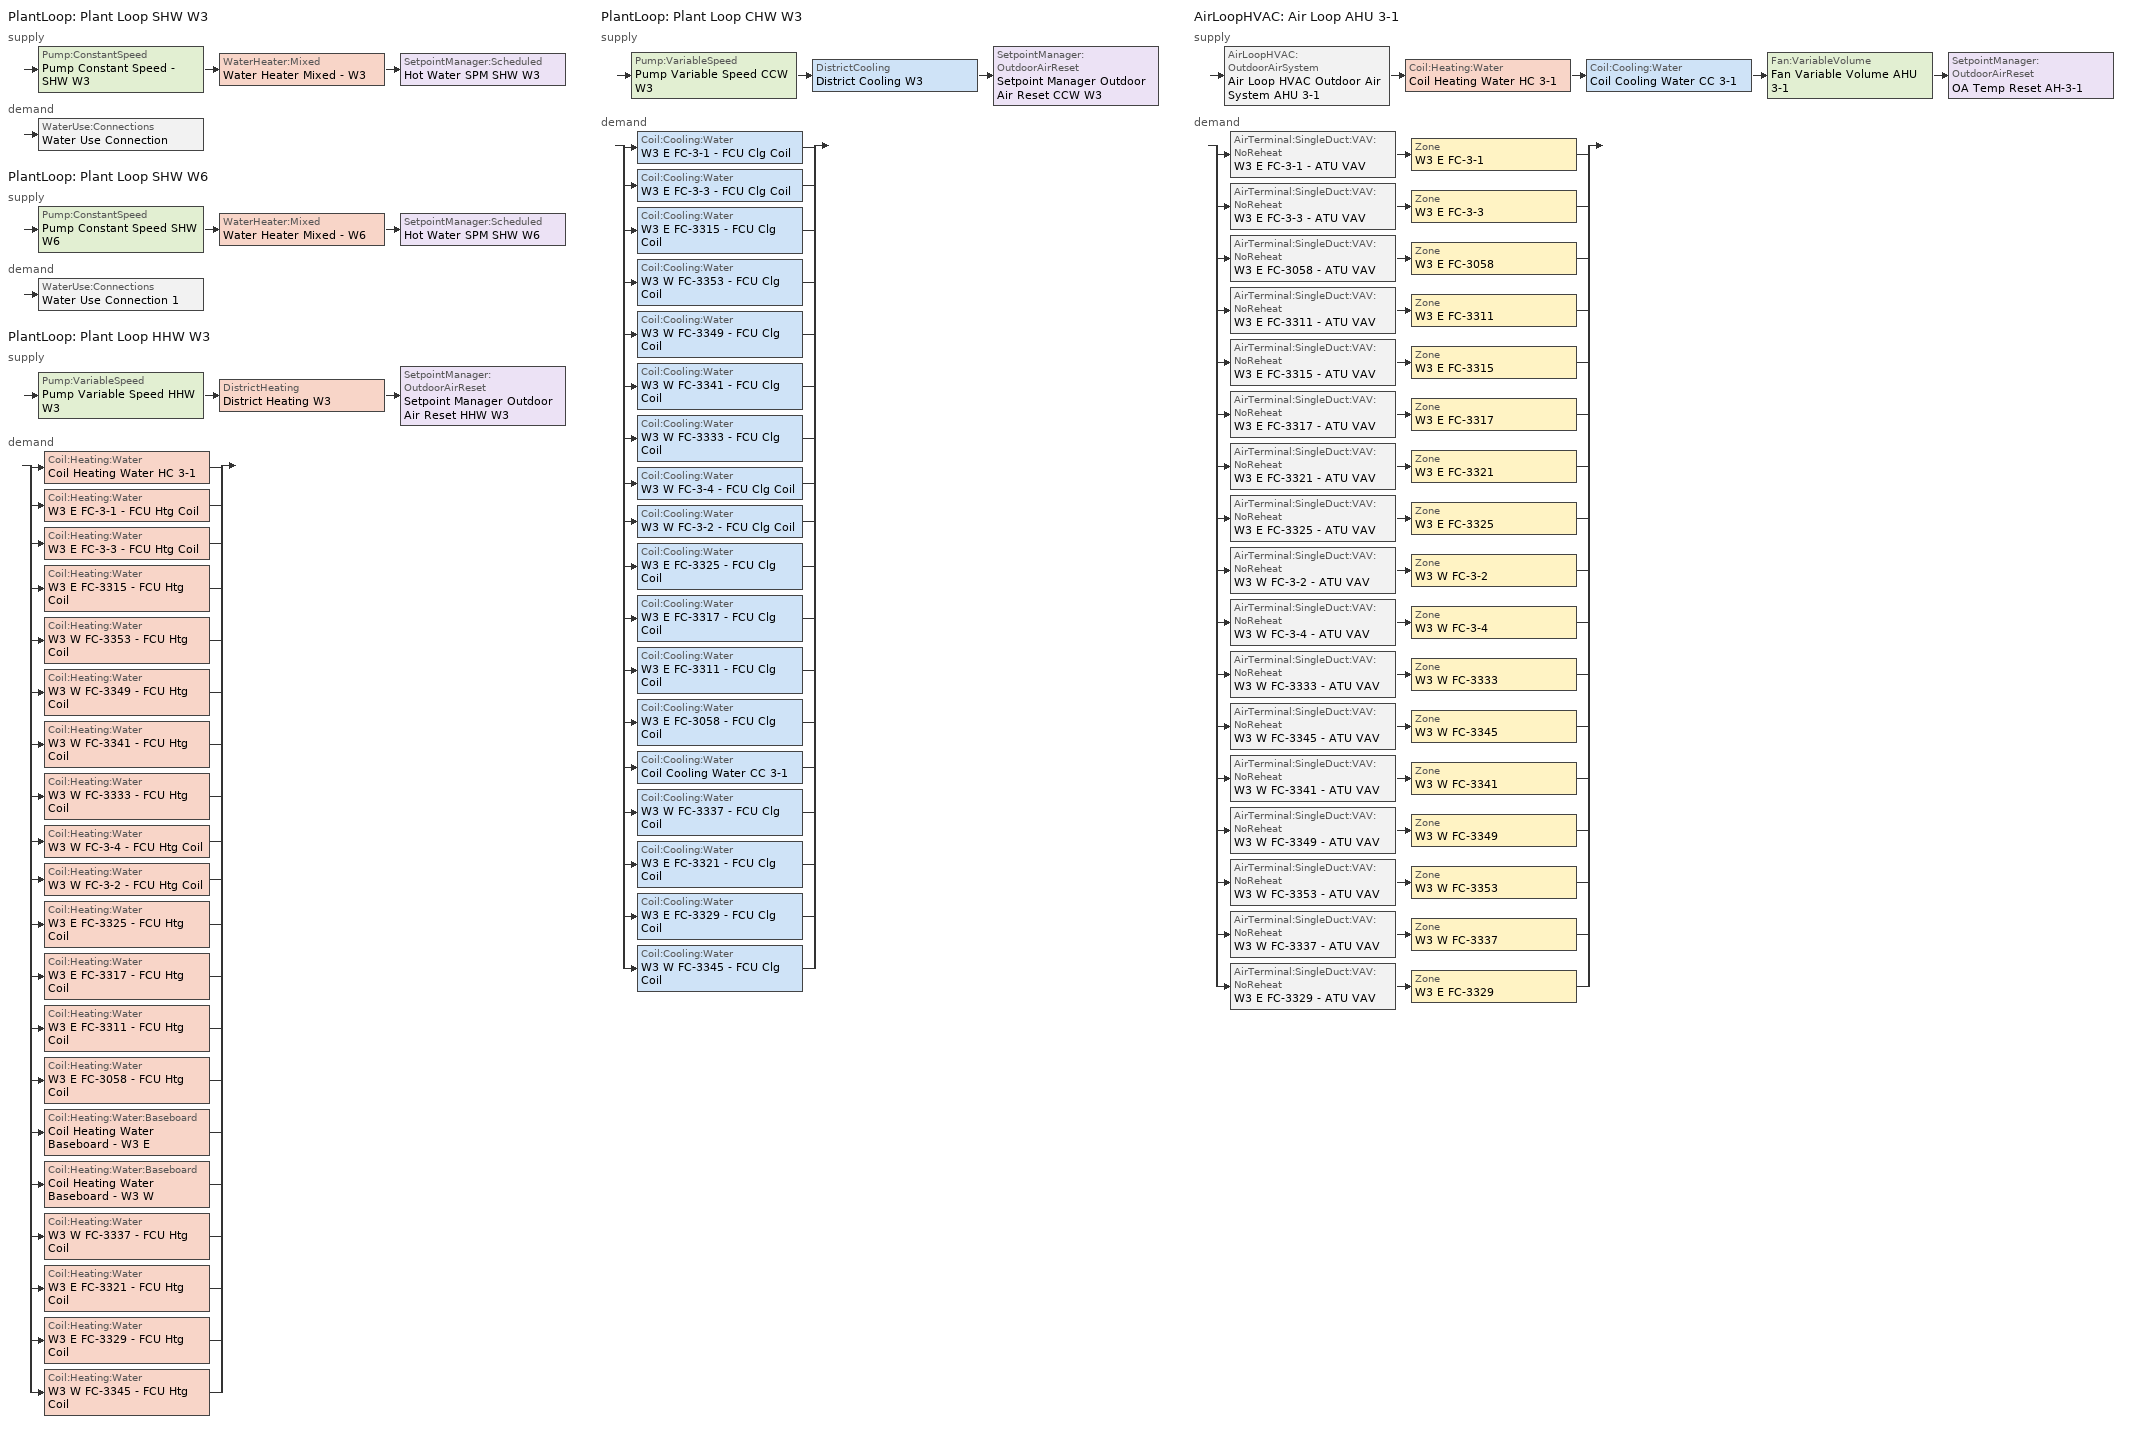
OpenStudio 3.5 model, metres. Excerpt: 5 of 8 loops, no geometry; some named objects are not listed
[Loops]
PlantLoop 'Plant Loop SHW W3'
 supply: Pump:ConstantSpeed 'Pump Constant Speed - SHW W3' > WaterHeater:Mixed 'Water Heater Mixed - W3' > SetpointManager:Scheduled 'Hot Water SPM SHW W3'
 demand: WaterUse:Connections 'Water Use Connection'
PlantLoop 'Plant Loop SHW W6'
 supply: Pump:ConstantSpeed 'Pump Constant Speed SHW W6' > WaterHeater:Mixed 'Water Heater Mixed - W6' > SetpointManager:Scheduled 'Hot Water SPM SHW W6'
 demand: WaterUse:Connections 'Water Use Connection 1'
PlantLoop 'Plant Loop HHW W3'
 supply: Pump:VariableSpeed 'Pump Variable Speed HHW W3' > DistrictHeating 'District Heating W3' > SetpointManager:OutdoorAirReset 'Setpoint Manager Outdoor Air Reset HHW W3'
 demand: split
  | Coil:Heating:Water 'Coil Heating Water HC 3-1'
  | Coil:Heating:Water 'W3 E FC-3-1 - FCU Htg Coil'
  | Coil:Heating:Water 'W3 E FC-3-3 - FCU Htg Coil'
  | Coil:Heating:Water 'W3 E FC-3315 - FCU Htg Coil'
  | Coil:Heating:Water 'W3 W FC-3353 - FCU Htg Coil'
  | Coil:Heating:Water 'W3 W FC-3349 - FCU Htg Coil'
  | Coil:Heating:Water 'W3 W FC-3341 - FCU Htg Coil'
  | Coil:Heating:Water 'W3 W FC-3333 - FCU Htg Coil'
  | Coil:Heating:Water 'W3 W FC-3-4 - FCU Htg Coil'
  | Coil:Heating:Water 'W3 W FC-3-2 - FCU Htg Coil'
  | Coil:Heating:Water 'W3 E FC-3325 - FCU Htg Coil'
  | Coil:Heating:Water 'W3 E FC-3317 - FCU Htg Coil'
  | Coil:Heating:Water 'W3 E FC-3311 - FCU Htg Coil'
  | Coil:Heating:Water 'W3 E FC-3058 - FCU Htg Coil'
  | Coil:Heating:Water:Baseboard 'Coil Heating Water Baseboard - W3 E'
  | Coil:Heating:Water:Baseboard 'Coil Heating Water Baseboard - W3 W'
  | Coil:Heating:Water 'W3 W FC-3337 - FCU Htg Coil'
  | Coil:Heating:Water 'W3 E FC-3321 - FCU Htg Coil'
  | Coil:Heating:Water 'W3 E FC-3329 - FCU Htg Coil'
  | Coil:Heating:Water 'W3 W FC-3345 - FCU Htg Coil'
PlantLoop 'Plant Loop CHW W3'
 supply: Pump:VariableSpeed 'Pump Variable Speed CCW W3' > DistrictCooling 'District Cooling W3' > SetpointManager:OutdoorAirReset 'Setpoint Manager Outdoor Air Reset CCW W3'
 demand: split
  | Coil:Cooling:Water 'W3 E FC-3-1 - FCU Clg Coil'
  | Coil:Cooling:Water 'W3 E FC-3-3 - FCU Clg Coil'
  | Coil:Cooling:Water 'W3 E FC-3315 - FCU Clg Coil'
  | Coil:Cooling:Water 'W3 W FC-3353 - FCU Clg Coil'
  | Coil:Cooling:Water 'W3 W FC-3349 - FCU Clg Coil'
  | Coil:Cooling:Water 'W3 W FC-3341 - FCU Clg Coil'
  | Coil:Cooling:Water 'W3 W FC-3333 - FCU Clg Coil'
  | Coil:Cooling:Water 'W3 W FC-3-4 - FCU Clg Coil'
  | Coil:Cooling:Water 'W3 W FC-3-2 - FCU Clg Coil'
  | Coil:Cooling:Water 'W3 E FC-3325 - FCU Clg Coil'
  | Coil:Cooling:Water 'W3 E FC-3317 - FCU Clg Coil'
  | Coil:Cooling:Water 'W3 E FC-3311 - FCU Clg Coil'
  | Coil:Cooling:Water 'W3 E FC-3058 - FCU Clg Coil'
  | Coil:Cooling:Water 'Coil Cooling Water CC 3-1'
  | Coil:Cooling:Water 'W3 W FC-3337 - FCU Clg Coil'
  | Coil:Cooling:Water 'W3 E FC-3321 - FCU Clg Coil'
  | Coil:Cooling:Water 'W3 E FC-3329 - FCU Clg Coil'
  | Coil:Cooling:Water 'W3 W FC-3345 - FCU Clg Coil'
AirLoopHVAC 'Air Loop AHU 3-1'
 supply: AirLoopHVAC:OutdoorAirSystem 'Air Loop HVAC Outdoor Air System AHU 3-1' > Coil:Heating:Water 'Coil Heating Water HC 3-1' > Coil:Cooling:Water 'Coil Cooling Water CC 3-1' > Fan:VariableVolume 'Fan Variable Volume AHU 3-1' > SetpointManager:OutdoorAirReset 'OA Temp Reset AH-3-1'
 demand: split
  | AirTerminal:SingleDuct:VAV:NoReheat 'W3 E FC-3-1 - ATU VAV' > Zone 'W3 E FC-3-1'
  | AirTerminal:SingleDuct:VAV:NoReheat 'W3 E FC-3-3 - ATU VAV' > Zone 'W3 E FC-3-3'
  | AirTerminal:SingleDuct:VAV:NoReheat 'W3 E FC-3058 - ATU VAV' > Zone 'W3 E FC-3058'
  | AirTerminal:SingleDuct:VAV:NoReheat 'W3 E FC-3311 - ATU VAV' > Zone 'W3 E FC-3311'
  | AirTerminal:SingleDuct:VAV:NoReheat 'W3 E FC-3315 - ATU VAV' > Zone 'W3 E FC-3315'
  | AirTerminal:SingleDuct:VAV:NoReheat 'W3 E FC-3317 - ATU VAV' > Zone 'W3 E FC-3317'
  | AirTerminal:SingleDuct:VAV:NoReheat 'W3 E FC-3321 - ATU VAV' > Zone 'W3 E FC-3321'
  | AirTerminal:SingleDuct:VAV:NoReheat 'W3 E FC-3325 - ATU VAV' > Zone 'W3 E FC-3325'
  | AirTerminal:SingleDuct:VAV:NoReheat 'W3 W FC-3-2 - ATU VAV' > Zone 'W3 W FC-3-2'
  | AirTerminal:SingleDuct:VAV:NoReheat 'W3 W FC-3-4 - ATU VAV' > Zone 'W3 W FC-3-4'
  | AirTerminal:SingleDuct:VAV:NoReheat 'W3 W FC-3333 - ATU VAV' > Zone 'W3 W FC-3333'
  | AirTerminal:SingleDuct:VAV:NoReheat 'W3 W FC-3345 - ATU VAV' > Zone 'W3 W FC-3345'
  | AirTerminal:SingleDuct:VAV:NoReheat 'W3 W FC-3341 - ATU VAV' > Zone 'W3 W FC-3341'
  | AirTerminal:SingleDuct:VAV:NoReheat 'W3 W FC-3349 - ATU VAV' > Zone 'W3 W FC-3349'
  | AirTerminal:SingleDuct:VAV:NoReheat 'W3 W FC-3353 - ATU VAV' > Zone 'W3 W FC-3353'
  | AirTerminal:SingleDuct:VAV:NoReheat 'W3 W FC-3337 - ATU VAV' > Zone 'W3 W FC-3337'
  | AirTerminal:SingleDuct:VAV:NoReheat 'W3 E FC-3329 - ATU VAV' > Zone 'W3 E FC-3329'
[Sizing:Zone] Zone Cooling Design Supply Air Temperature Input Method=SupplyAirTemperature; Zone Cooling Design Supply Air Temperature {C}=11.1111; Zone Cooling Design Supply Air Temperature Difference {deltaC}=11.11; Zone Heating Design Supply Air Temperature Input Method=SupplyAirTemperature; Zone Heating Design Supply Air Temperature {C}=31.1111; Zone Heating Design Supply Air Temperature Difference {deltaC}=11.11; Zone Cooling Design Supply Air Humidity Ratio {kg-H2O/kg-air}=0.0085; Zone Heating Design Supply Air Humidity Ratio {kg-H2O/kg-air}=0.008; Heating Design Air Flow Method=DesignDay; Account for Dedicated Outdoor Air System=No; Dedicated Outdoor Air System Control Strategy=NeutralSupplyAir; Dedicated Outdoor Air Low Setpoint Temperature for Design {C}=Autosize; Dedicated Outdoor Air High Setpoint Temperature for Design {C}=Autosize; Zone Load Sizing Method=Sensible Load Only No Latent Load; Zone Latent Cooling Design Supply Air Humidity Ratio Input Method=HumidityRatioDifference; Zone Cooling Design Supply Air Humidity Ratio Difference {kgWater/kgDryAir}=0.005; Zone Latent Heating Design Supply Air Humidity Ratio Input Method=HumidityRatioDifference; Zone Humidification Design Supply Air Humidity Ratio Difference {kgWater/kgDryAir}=0.005
Name | Zone Heating Sizing Factor | Cooling Design Air Flow Method
W3 E FC-3-1; W3 E FC-3311; W3 E FC-3-3; W3 E FC-3315; W3 E FC-3321; W3 E FC-3325; W3 W FC-3333; W3 W FC-3341; W3 W FC-3349; W3 W FC-3-4; W3 W FC-3353; W3 W FC-3-2; W6 E Basement; W3 E FC-3058
W3 E FC-3317; W3 W FC-3345 | 1
W3 W FC-3337 | 1 | DesignDay
W3 E FC-3329 |  | DesignDay
[Zone equipment]
W3 E FC-3-1: W3 E FC-3-1 - FCU, Convective Baseboard - W3 E, Fan Zone Exhaust EF 3-5 Restroom, W3 E FC-3-1 - ATU VAV
W3 E FC-3311: W3 E FC-3311 - FCU, W3 E FC-3311 - ATU VAV
W3 E FC-3-3: W3 E FC-3-3 - FCU, W3 E FC-3-3 - ATU VAV
W3 E FC-3315: W3 E FC-3315 - FCU, W3 E FC-3315 - ATU VAV
W3 E FC-3317: W3 E FC-3317 - FCU, W3 E FC-3317 - ATU VAV
W3 E FC-3321: W3 E FC-3321 - FCU, W3 E FC-3321 - ATU VAV, Fan Zone Exhaust BIBO 3321 Lab
W3 E FC-3325: W3 E FC-3325 - FCU, W3 E FC-3325 - ATU VAV
W3 W FC-3333: W3 W FC-3333 - FCU, W3 W FC-3333 - ATU VAV
W3 W FC-3345: W3 W FC-3345 - FCU, W3 W FC-3345 - ATU VAV
W3 W FC-3341: W3 W FC-3341 - FCU, W3 W FC-3341 - ATU VAV
W3 W FC-3349: W3 W FC-3349 - FCU, W3 W FC-3349 - ATU VAV, Fan Zone Exhaust BIBO 3349 Lab
W3 W FC-3-4: W3 W FC-3-4 - FCU, W3 W FC-3-4 - ATU VAV
W3 W FC-3353: W3 W FC-3353 - FCU, W3 W FC-3353 - ATU VAV
W3 W FC-3-2: W3 W FC-3-2 - FCU, Convective Baseboard - W3 W, W3 W FC-3-2 - ATU VAV
W6 E Basement: W6 E Basement - FCU, Fan Zone Exhaust EF-6-5 Basement, W6 E Basement - ATU VAV
W3 E FC-3058: W3 E FC-3058 - FCU, W3 E FC-3058 - ATU VAV
W3 W FC-3337: W3 W FC-3337 - FCU, W3 W FC-3337 - ATU VAV, Fan Zone Exhaust BIBO 3337 Lab
W3 E FC-3329: W3 E FC-3329 - FCU, W3 E FC-3329 - ATU VAV
[WaterUse:Equipment:Definition] Peak Flow Rate {m3/s}=1.04099e-05
DOE Ref Bldg - Med Office - Wing 3; DOE Ref Bldg - Med Office - Wing 6
[WaterUse:Connections]
Name | Water Use Equipment Name 1
Water Use Connection | Water Use Equipment - W3
Water Use Connection 1 | Water Use Equipment - W6
[WaterUse:Equipment] Flow Rate Fraction Schedule=Medium Office Bldg Occ
Name | Water Use Equipment Definition | Space
Water Use Equipment - W3 | DOE Ref Bldg - Med Office - Wing 3 | W3 E Restrooms
Water Use Equipment - W6 | DOE Ref Bldg - Med Office - Wing 6 | W6 W Restrooms
[PlantLoop] Glycol Concentration=0; Plant Loop Volume {m3}=Autocalculate; Load Distribution Scheme=Optimal
Plant Loop SHW W3; Plant Loop SHW W6: 
Plant Loop HHW W3: Fluid Type=Water
Plant Loop CHW W3: Maximum Loop Temperature {C}=15.5556; Minimum Loop Temperature {C}=4.44444
[Sizing:Plant] Sizing Option=NonCoincident; Zone Timesteps in Averaging Window=1; Coincident Sizing Factor Mode=None
Name | Loop Type | Design Loop Exit Temperature {C} | Loop Design Temperature Difference {deltaC}
Plant Loop SHW W3; Plant Loop SHW W6 | Heating | 48.8889 | 41.6667
Plant Loop HHW W3 | Heating | 71.1111 | 13.8889
Plant Loop CHW W3 | Cooling | 6.66667 | 8.88889
[WaterHeater:Mixed] Tank Volume {m3}=0.662447; Setpoint Temperature Schedule=Water Heater Setpoint Temperature 120F; Deadband Temperature Difference {deltaC}=2; Maximum Temperature Limit {C}=82.22; Heater Control Type=Cycle; Heater Maximum Capacity {W}=53997.8; Heater Fuel Type=Electricity; Heater Thermal Efficiency=1; Off Cycle Parasitic Fuel Consumption Rate {W}=141.553; Off Cycle Parasitic Fuel Type=Electricity; Off Cycle Parasitic Heat Fraction to Tank=0.8; On Cycle Parasitic Fuel Type=Electricity; Ambient Temperature Indicator=ThermalZone; Off Cycle Loss Coefficient to Ambient Temperature {W/K}=6; On Cycle Loss Coefficient to Ambient Temperature {W/K}=6; Use Side Effectiveness=1; Source Side Effectiveness=1; Use Side Design Flow Rate {m3/s}=autosize; Source Side Design Flow Rate {m3/s}=autosize; Indirect Water Heating Recovery Time {hr}=1.5; Source Side Flow Control Mode=IndirectHeatPrimarySetpoint
Name | Heater Minimum Capacity {W} | Ambient Temperature Thermal Zone | Heater Ignition Minimum Flow Rate {m3/s} | Ambient Temperature Schedule
Water Heater Mixed - W3 | 0 | W3 E FC-3311
Water Heater Mixed - W6 |  | W6 E Basement | 0 | Water Heater Ambient Temperature
[WaterHeater:Sizing] Design Mode=PeakDraw; Time Storage Can Meet Peak Draw {hr}=0.538503; Time for Tank Recovery {hr}=0; Nominal Tank Volume for Autosizing Plant Connections {m3}=1
Water Heater Mixed - W3; Water Heater Mixed - W6
[Pump:ConstantSpeed] Rated Pump Head {Pa}=47825.1; Rated Power Consumption {W}=autosize; Fraction of Motor Inefficiencies to Fluid Stream=0; Pump Control Type=Intermittent; Design Power Sizing Method=PowerPerFlowPerPressure; Design Electric Power per Unit Flow Rate {W/(m3/s)}=348701.1; Design Shaft Power per Unit Flow Rate per Unit Head {W-s/m3-Pa}=1.28205
Name | Rated Flow Rate {m3/s} | Motor Efficiency
Pump Constant Speed SHW W6 | 0.000630902 | 0.66
Pump Constant Speed - SHW W3 | 0.000315451 | 0.64
[SetpointManager:Scheduled] Control Variable=Temperature; Schedule=Water Use Equipment Target Temp 110F
Hot Water SPM SHW W3; Hot Water SPM SHW W6
[AirLoopHVAC]
Air Loop AHU 3-1: Availability Schedule=Always On Discrete; Design Supply Air Flow Rate {m3/s}=Autosize; Design Return Air Flow Fraction of Supply Air Flow=1
[Sizing:System]
Air Loop AHU 3-1: Type of Load to Size On=VentilationRequirement; Design Outdoor Air Flow Rate {m3/s}=Autosize; Central Heating Maximum System Air Flow Ratio=0.25; Preheat Design Temperature {C}=7; Preheat Design Humidity Ratio {kg-H2O/kg-Air}=0.008; Precool Design Temperature {C}=12.8; Precool Design Humidity Ratio {kg-H2O/kg-Air}=0.008; Central Cooling Design Supply Air Temperature {C}=12.8; Central Heating Design Supply Air Temperature {C}=16.7; Sizing Option=NonCoincident; 100% Outdoor Air in Cooling=Yes; 100% Outdoor Air in Heating=Yes; Central Cooling Design Supply Air Humidity Ratio {kg-H2O/kg-Air}=0.0085; Central Heating Design Supply Air Humidity Ratio {kg-H2O/kg-Air}=0.008; Cooling Design Air Flow Method=DesignDay; Cooling Design Air Flow Rate {m3/s}=0; Heating Design Air Flow Method=DesignDay; Heating Design Air Flow Rate {m3/s}=0; System Outdoor Air Method=Standard62.1VentilationRateProcedure; Zone Maximum Outdoor Air Fraction=1; Cooling Supply Air Flow Rate Per Floor Area {m3/s-m2}=0.00996765; Cooling Fraction of Autosized Cooling Supply Air Flow Rate=1; Cooling Supply Air Flow Rate Per Unit Cooling Capacity {m3/s-W}=3.94755e-05; Heating Supply Air Flow Rate Per Floor Area {m3/s-m2}=0.00996765; Heating Fraction of Autosized Heating Supply Air Flow Rate=1; Heating Fraction of Autosized Cooling Supply Air Flow Rate=1; Heating Supply Air Flow Rate Per Unit Heating Capacity {m3/s-W}=3.15882e-05; Cooling Design Capacity Method=CoolingDesignCapacity; Cooling Design Capacity {W}=Autosize; Cooling Design Capacity Per Floor Area {W/m2}=234.7; Fraction of Autosized Cooling Design Capacity=1; Heating Design Capacity Method=HeatingDesignCapacity; Heating Design Capacity {W}=Autosize; Heating Design Capacity Per Floor Area {W/m2}=157; Fraction of Autosized Heating Design Capacity=1; Central Cooling Capacity Control Method=OnOff
[Coil:Cooling:Water] Design Water Flow Rate {m3/s}=Autosize; Design Inlet Water Temperature {C}=6.66667
Name | Availability Schedule | Design Air Flow Rate {m3/s} | Design Inlet Air Temperature {C} | Design Outlet Air Temperature {C} | Type of Analysis
Coil Cooling Water CC 3-1 | Always On Discrete | 9.43895 | 40.5556 | 10.5556 | SimpleAnalysis
W3 E FC-3-1 - FCU Clg Coil; W3 E FC-3-3 - FCU Clg Coil; W3 E FC-3311 - FCU Clg Coil; W3 W FC-3-4 - FCU Clg Coil; W3 W FC-3353 - FCU Clg Coil | Always On Discrete | Autosize | 23.8889 | 15.5556
W3 E FC-3315 - FCU Clg Coil | Always On Discrete | Autosize | 26.6667 | 15.5556
W3 E FC-3317 - FCU Clg Coil; W3 E FC-3325 - FCU Clg Coil; W3 W FC-3333 - FCU Clg Coil; W3 W FC-3341 - FCU Clg Coil; W3 W FC-3349 - FCU Clg Coil; W3 W FC-3337 - FCU Clg Coil | Always On Discrete | Autosize | 22.2222 | 15.5556
W3 W FC-3-2 - FCU Clg Coil | Always On Discrete | Autosize | 25.2778 | 13.6111
W3 E FC-3058 - FCU Clg Coil | Always On Discrete | Autosize | 26.6667 | 11.6667
W3 E FC-3321 - FCU Clg Coil | Always On Discrete 4 | Autosize | 22.2222 | 15.5556
W3 E FC-3329 - FCU Clg Coil | Always On Discrete 8 | Autosize | 22.2222 | 15.5556
W3 W FC-3345 - FCU Clg Coil | Always On Discrete 12 | Autosize | 22.2222 | 15.5556
[Coil:Heating:Water] Maximum Water Flow Rate {m3/s}=Autosize; Performance Input Method=NominalCapacity; Rated Inlet Water Temperature {C}=71.1111; Rated Outlet Water Temperature {C}=57.2222
Name | Availability Schedule | U-Factor Times Area Value {W/K} | Rated Capacity {W} | Rated Inlet Air Temperature {C} | Rated Outlet Air Temperature {C} | Rated Ratio for Air and Water Convection
Coil Heating Water HC 3-1 | Always On Discrete | Autosize | 250576 | -13.8889 | 12.7778 | 0.5
W3 E FC-3-1 - FCU Htg Coil | Always On Discrete | Autosize | 23445.7 | 15.5556 | 26.6667 | 0.5
W3 E FC-3-3 - FCU Htg Coil; W3 W FC-3-2 - FCU Htg Coil; W3 W FC-3-4 - FCU Htg Coil | Always On Discrete |  | 23445.7 | 15.5556 | 26.6667
W3 E FC-3311 - FCU Htg Coil | Always On Discrete | Autosize | 7033.71 | 15.5556 | 26.6667 | 0.5
W3 E FC-3315 - FCU Htg Coil; W3 E FC-3058 - FCU Htg Coil | Coil Heating Water OFF |  | 0 | 15.5556 | 26.6667
W3 E FC-3317 - FCU Htg Coil |  |  | 16705.1 | 15.5556 | 26.6667 | 0.5
W3 E FC-3325 - FCU Htg Coil; W3 W FC-3333 - FCU Htg Coil | Always On Discrete |  | 16705.1 | 15.5556 | 26.6667
W3 W FC-3341 - FCU Htg Coil; W3 W FC-3349 - FCU Htg Coil | Always On Discrete |  | 16705.1 | 15.5556 | 26.6667 | 0.5
W3 W FC-3353 - FCU Htg Coil | Always On Discrete |  | 7795.69 | 15.5556 | 26.6667 | 0.5
W3 W FC-3337 - FCU Htg Coil |  |  | 16705.1 | 15.5556 | 26.6667
W3 E FC-3321 - FCU Htg Coil | Always On Discrete 5 |  | 16705.1 | 15.5556 | 26.6667
W3 E FC-3329 - FCU Htg Coil | Always On Discrete 9 |  | 16705.1 | 15.5556 | 26.6667
W3 W FC-3345 - FCU Htg Coil | Always On Discrete 13 |  | 16705.1 | 15.5556 | 26.6667
[Controller:WaterCoil]
Name | Water Coil | Action
Controller Water Coil HC 3-1 | Coil Heating Water HC 3-1 | Normal
Controller Water Coil CC 3-1 | Coil Cooling Water CC 3-1 | Reverse
[ZoneHVAC:FourPipeFanCoil] Capacity Control Method=VariableFanVariableFlow; Maximum Outdoor Air Flow Rate {m3/s}=0; Minimum Supply Air Temperature in Cooling Mode {C}=Autosize; Maximum Supply Air Temperature in Heating Mode {C}=Autosize
Name | Availability Schedule | Maximum Supply Air Flow Rate {m3/s} | Low Speed Supply Air Flow Ratio | Medium Speed Supply Air Flow Ratio | Supply Air Fan | Cooling Coil | Maximum Cold Water Flow Rate {m3/s} | Minimum Cold Water Flow Rate {m3/s} | Heating Coil | Maximum Hot Water Flow Rate {m3/s}
W3 E FC-3-1 - FCU | Always On Discrete | Autosize | 0.33 | 0.66 | W3 E FC-3-1 - FCU Fan | W3 E FC-3-1 - FCU Clg Coil | Autosize | 0 | W3 E FC-3-1 - FCU Htg Coil | Autosize
W3 E FC-3-3 - FCU | Always On Discrete | autosize | 0.33 |  | W3 E FC-3-3 - FCU Fan | W3 E FC-3-3 - FCU Clg Coil | autosize |  | W3 E FC-3-3 - FCU Htg Coil | autosize
W3 E FC-3311 - FCU | Always On Discrete | autosize |  | 0.66 | W3 E FC-3311 - FCU Fan | W3 E FC-3311 - FCU Clg Coil | autosize |  | W3 E FC-3311 - FCU Htg Coil | Autosize
W3 E FC-3315 - FCU | Always On Discrete | autosize | 0.33 |  | W3 E FC-3315 - FCU Fan | W3 E FC-3315 - FCU Clg Coil | autosize |  | W3 E FC-3315 - FCU Htg Coil | autosize
W3 E FC-3317 - FCU | Always On Discrete | autosize |  |  | W3 E FC-3317 - FCU Fan | W3 E FC-3317 - FCU Clg Coil | autosize |  | W3 E FC-3317 - FCU Htg Coil | autosize
W3 E FC-3325 - FCU | Always On Discrete | autosize |  |  | W3 E FC-3325 - FCU Fan | W3 E FC-3325 - FCU Clg Coil | autosize |  | W3 E FC-3325 - FCU Htg Coil | autosize
W3 W FC-3-2 - FCU | Always On Discrete | autosize |  |  | W3 W FC-3-2 - FCU Fan | W3 W FC-3-2 - FCU Clg Coil | autosize |  | W3 W FC-3-2 - FCU Htg Coil | autosize
W3 W FC-3-4 - FCU | Always On Discrete | autosize |  |  | W3 W FC-3-4 - FCU Fan | W3 W FC-3-4 - FCU Clg Coil | autosize |  | W3 W FC-3-4 - FCU Htg Coil | autosize
W3 W FC-3333 - FCU | Always On Discrete | autosize |  |  | W3 W FC-3333 - FCU Fan | W3 W FC-3333 - FCU Clg Coil | autosize |  | W3 W FC-3333 - FCU Htg Coil | autosize
W3 W FC-3341 - FCU | Always On Discrete | autosize |  |  | W3 W FC-3341 - FCU Fan | W3 W FC-3341 - FCU Clg Coil | autosize |  | W3 W FC-3341 - FCU Htg Coil | autosize
W3 W FC-3349 - FCU | Always On Discrete | autosize |  |  | W3 W FC-3349 - FCU Fan | W3 W FC-3349 - FCU Clg Coil | autosize |  | W3 W FC-3349 - FCU Htg Coil | autosize
W3 W FC-3353 - FCU | Always On Discrete | autosize |  |  | W3 W FC-3353 - FCU Fan | W3 W FC-3353 - FCU Clg Coil | autosize |  | W3 W FC-3353 - FCU Htg Coil | autosize
W3 E FC-3058 - FCU | Always On Discrete | autosize |  |  | W3 E FC-3058 - FCU Fan | W3 E FC-3058 - FCU Clg Coil | autosize |  | W3 E FC-3058 - FCU Htg Coil | autosize
W3 W FC-3337 - FCU | Always On Discrete | autosize |  |  | W3 W FC-3337 - FCU Fan | W3 W FC-3337 - FCU Clg Coil | autosize |  | W3 W FC-3337 - FCU Htg Coil | autosize
W3 E FC-3321 - FCU | Always On Discrete 2 | autosize |  |  | W3 E FC-3321 - FCU Fan | W3 E FC-3321 - FCU Clg Coil | autosize |  | W3 E FC-3321 - FCU Htg Coil | autosize
W3 E FC-3329 - FCU | Always On Discrete 6 | autosize |  |  | W3 E FC-3329 - FCU Fan | W3 E FC-3329 - FCU Clg Coil | autosize |  | W3 E FC-3329 - FCU Htg Coil | autosize
W3 W FC-3345 - FCU | Always On Discrete 10 | autosize |  |  | W3 W FC-3345 - FCU Fan | W3 W FC-3345 - FCU Clg Coil | autosize |  | W3 W FC-3345 - FCU Htg Coil | autosize
[AirLoopHVAC:OutdoorAirSystem]
Air Loop HVAC Outdoor Air System AHU 3-1: Controller=Controller Outdoor Air AHU 3-1
[Controller:OutdoorAir]
Controller Outdoor Air AHU 3-1: Minimum Outdoor Air Flow Rate {m3/s}=2.35974; Maximum Outdoor Air Flow Rate {m3/s}=9.43895; Economizer Control Type=DifferentialDryBulb; Economizer Control Action Type=ModulateFlow; Economizer Maximum Limit Dry-Bulb Temperature {C}=21.1111; Economizer Maximum Limit Enthalpy {J/kg}=64000; Economizer Minimum Limit Dry-Bulb Temperature {C}=-100; Lockout Type=NoLockout; Minimum Limit Type=FixedMinimum; Controller Mechanical Ventilation=Controller Mechanical Ventilation 1; High Humidity Control=No; Heat Recovery Bypass Control Type=BypassWhenWithinEconomizerLimits
[Controller:MechanicalVentilation]
Controller Mechanical Ventilation 1: Availability Schedule=Always On Discrete 1; Demand Controlled Ventilation=No; System Outdoor Air Method=ZoneSum
[ZoneHVAC:Baseboard:Convective:Water]
Name | Availability Schedule | Heating Coil
Convective Baseboard - W3 E | Always On Discrete | Coil Heating Water Baseboard - W3 E
Convective Baseboard - W3 W | Always On Discrete 1 | Coil Heating Water Baseboard - W3 W
[Coil:Heating:Water:Baseboard] Heating Design Capacity Method=HeatingDesignCapacity; Heating Design Capacity {W}=Autosize; Heating Design Capacity Per Floor Area {W/m2}=0; Fraction of Autosized Heating Design Capacity=0.8; Maximum Water Flow Rate {m3/s}=Autosize; Convergence Tolerance=0.001
Name | U-Factor Times Area Value {W/K}
Coil Heating Water Baseboard - W3 E | Autosize
Coil Heating Water Baseboard - W3 W | autosize
[Fan:ZoneExhaust] Fan Total Efficiency=0.6; System Availability Manager Coupling Mode=Decoupled
Name | Availability Schedule | Pressure Rise {Pa} | Maximum Flow Rate {m3/s} | Flow Fraction Schedule
Fan Zone Exhaust EF 3-5 Restroom | Medium Office Bldg Occ | 0 | 0.377558
Fan Zone Exhaust EF-6-5 Basement | Always On Discrete | 246.598 | 0.235974
Fan Zone Exhaust BIBO 3321 Lab; Fan Zone Exhaust BIBO 3337 Lab; Fan Zone Exhaust BIBO 3349 Lab | Medium Office Bldg Occ | 0 | 0.311485 | 14038 Fume Hood Flow Fraction
[DistrictCooling]
District Cooling W3: Nominal Capacity {W}=2.11011e+07
[DistrictHeating]
District Heating W3: Nominal Capacity {W}=3.32706e+07
[SetpointManager:OutdoorAirReset] Control Variable=Temperature
Name | Setpoint at Outdoor Low Temperature {C} | Outdoor Low Temperature {C} | Setpoint at Outdoor High Temperature {C} | Outdoor High Temperature {C}
Setpoint Manager Outdoor Air Reset CCW W3 | 12.2222 | 15.5556 | 6.66667 | 26.6667
Setpoint Manager Outdoor Air Reset HHW W3 | 82.2222 | -6.66667 | 65.5556 | 10
OA Temp Reset AH-3-1 | 18.3333 | -1.11111 | 12.7778 | 10
[Fan:VariableVolume] Fan Power Minimum Flow Rate Input Method=FixedFlowRate; Fan Power Minimum Flow Fraction=0; Motor Efficiency=0.93; Motor In Airstream Fraction=1; Fan Power Coefficient 1=0.0013; Fan Power Coefficient 2=0.147; Fan Power Coefficient 3=0.9506; Fan Power Coefficient 4=-0.0998; Fan Power Coefficient 5=0
Name | Availability Schedule | Fan Efficiency | Pressure Rise {Pa} | Maximum Flow Rate {m3/s} | Fan Power Minimum Air Flow Rate {m3/s} | Fan Total Efficiency
Fan Variable Volume AHU 3-1 | Always On Discrete | 0.6045 | 1071.08 | 9.43895 | 2.35974
W3 E FC-3311 - FCU Fan | Always On Discrete |  | 614.502 | 0.424753 | 0 | 0.6045
W3 W FC-3-4 - FCU Fan; W3 E FC-3-3 - FCU Fan | Always On Discrete |  | 565.432 | 2.12376 | 0 | 0.6045
W3 W FC-3337 - FCU Fan | Always On Discrete |  | 691.222 | 1.51023 | 0 | 0.6045
W3 E FC-3325 - FCU Fan; W3 W FC-3333 - FCU Fan; W3 W FC-3349 - FCU Fan; W3 W FC-3341 - FCU Fan | Always On Discrete |  | 1005.82 | 1.51023 | 0 | 0.6045
W3 W FC-3-2 - FCU Fan | Always On Discrete |  | 443.129 | 2.94967 | 0 | 0.6045
W3 E FC-3-1 - FCU Fan | Always On Discrete |  | 443.129 | 2.12376 | 0 | 0.6045
W3 E FC-3317 - FCU Fan | Always On Discrete |  | 638.166 | 1.51023 | 0 | 0.6045
W3 E FC-3058 - FCU Fan | Always On Discrete |  | 324.563 | 2.12376 | 0 | 0.6045
W3 E FC-3315 - FCU Fan | Always On Discrete |  | 795.092 | 1.51023 | 0 | 0.6045
W3 W FC-3353 - FCU Fan | Always On Discrete |  | 502.661 | 0.519142 | 0 | 0.6045
W3 E FC-3321 - FCU Fan | Always On Discrete 3 |  | 1017.592 | 1.51023 | 0 | 0.6045
W3 E FC-3329 - FCU Fan | Always On Discrete 7 |  | 1017.592 | 1.51023 | 0 | 0.6045
W3 W FC-3345 - FCU Fan | Always On Discrete 11 |  | 1017.592 | 1.51023 | 0 | 0.6045
[Pump:VariableSpeed] Rated Flow Rate {m3/s}=Autosize; Pump Control Type=Intermittent; Skin Loss Radiative Fraction=0.5; Design Power Sizing Method=PowerPerFlowPerPressure; Design Electric Power per Unit Flow Rate {W/(m3/s)}=348701.1; Design Shaft Power per Unit Flow Rate per Unit Head {W-s/m3-Pa}=1.28205; Design Minimum Flow Rate Fraction=0
Name | Rated Pump Head {Pa} | Rated Power Consumption {W} | Motor Efficiency
Pump Variable Speed HHW W3 | 179352 | Autosize | 0.9
Pump Variable Speed CCW W3
[AirTerminal:SingleDuct:VAV:NoReheat] Availability Schedule=Always On Discrete 1; Maximum Air Flow Rate {m3/s}=0.389357; Zone Minimum Air Flow Input Method=Constant; Constant Minimum Air Flow Fraction=0.3; Fixed Minimum Air Flow Rate {m3/s}=0.117987; Control For Outdoor Air=No
W3 E FC-3-1 - ATU VAV; W3 E FC-3-3 - ATU VAV; W3 E FC-3058 - ATU VAV; W3 E FC-3311 - ATU VAV; W3 E FC-3315 - ATU VAV; W3 E FC-3317 - ATU VAV; W3 E FC-3325 - ATU VAV; W3 W FC-3-2 - ATU VAV; W3 W FC-3-4 - ATU VAV; W3 W FC-3333 - ATU VAV; W3 W FC-3337 - ATU VAV; W3 W FC-3341 - ATU VAV; W3 W FC-3349 - ATU VAV; W3 W FC-3353 - ATU VAV; W3 E FC-3329 - ATU VAV; W3 E FC-3321 - ATU VAV; W3 W FC-3345 - ATU VAV
[Schedule:Constant] Value=1
Always On Discrete; Always On Discrete 1; Always On Discrete 2; Always On Discrete 3; Always On Discrete 4; Always On Discrete 5; Always On Discrete 6; Always On Discrete 7; Always On Discrete 8; Always On Discrete 9; Always On Discrete 10; Always On Discrete 11; Always On Discrete 12; Always On Discrete 13
[Schedule:Ruleset]
Medium Office Bldg Occ: Default Day Schedule=Medium Office Bldg Occ Default Schedule; Summer Design Day Schedule=Medium Office Bldg Occ Summer Design Day; Winter Design Day Schedule=Medium Office Bldg Occ Winter Design Day
Water Heater Setpoint Temperature 120F: Default Day Schedule=Water Heater Setpoint Temperature Default
Water Heater Ambient Temperature: Default Day Schedule=Water Heater Ambient Temperature Default
Water Use Equipment Target Temp 110F: Default Day Schedule=Schedule Day 1
14038 Fume Hood Flow Fraction: Default Day Schedule=Schedule Day 11
Coil Heating Water OFF: Default Day Schedule=Schedule Day 2
[Schedule:Day]
Medium Office Bldg Occ Default Schedule: 6, 0, 0, 7, 0, 0.1, 8, 0, 0.2, 12, 0, 0.95, 13, 0, 0.5, 17, 0, 0.95, 18, 0, 0.7, 20, 0, 0.4, 22, 0, 0.1, 24, 0, 0.05
Medium Office Bldg Occ Summer Design Day: 6, 0, 0, 22, 0, 1, 24, 0, 0.05
Medium Office Bldg Occ Winter Design Day; Medium Office Bldg Occ Rule 1 Day Schedule; Schedule Day 2: 24, 0, 0
Medium Office Bldg Occ Rule 2 Day Schedule: 6, 0, 0, 8, 0, 0.1, 14, 0, 0.5, 17, 0, 0.1, 24, 0, 0
Water Heater Setpoint Temperature Default: 24, 0, 48.8889
Water Heater Ambient Temperature Default: 24, 0, 22
Schedule Day 1: 24, 0, 43.3333
Schedule Day 11: 7, 0, 0.5, 20, 0, 1, 24, 0, 0.5
[Schedule:Rule] Schedule Ruleset=Medium Office Bldg Occ; Apply Monday=No; Apply Tuesday=No; Apply Wednesday=No; Apply Thursday=No; Apply Friday=No; Date Specification Type=DateRange; Start Month=1; Start Day=1; End Month=12; End Day=31
Name | Rule Order | Day Schedule | Apply Sunday | Apply Saturday
Medium Office Bldg Occ Rule 1 | 0 | Medium Office Bldg Occ Rule 1 Day Schedule | Yes | No
Medium Office Bldg Occ Rule 2 | 1 | Medium Office Bldg Occ Rule 2 Day Schedule | No | Yes
